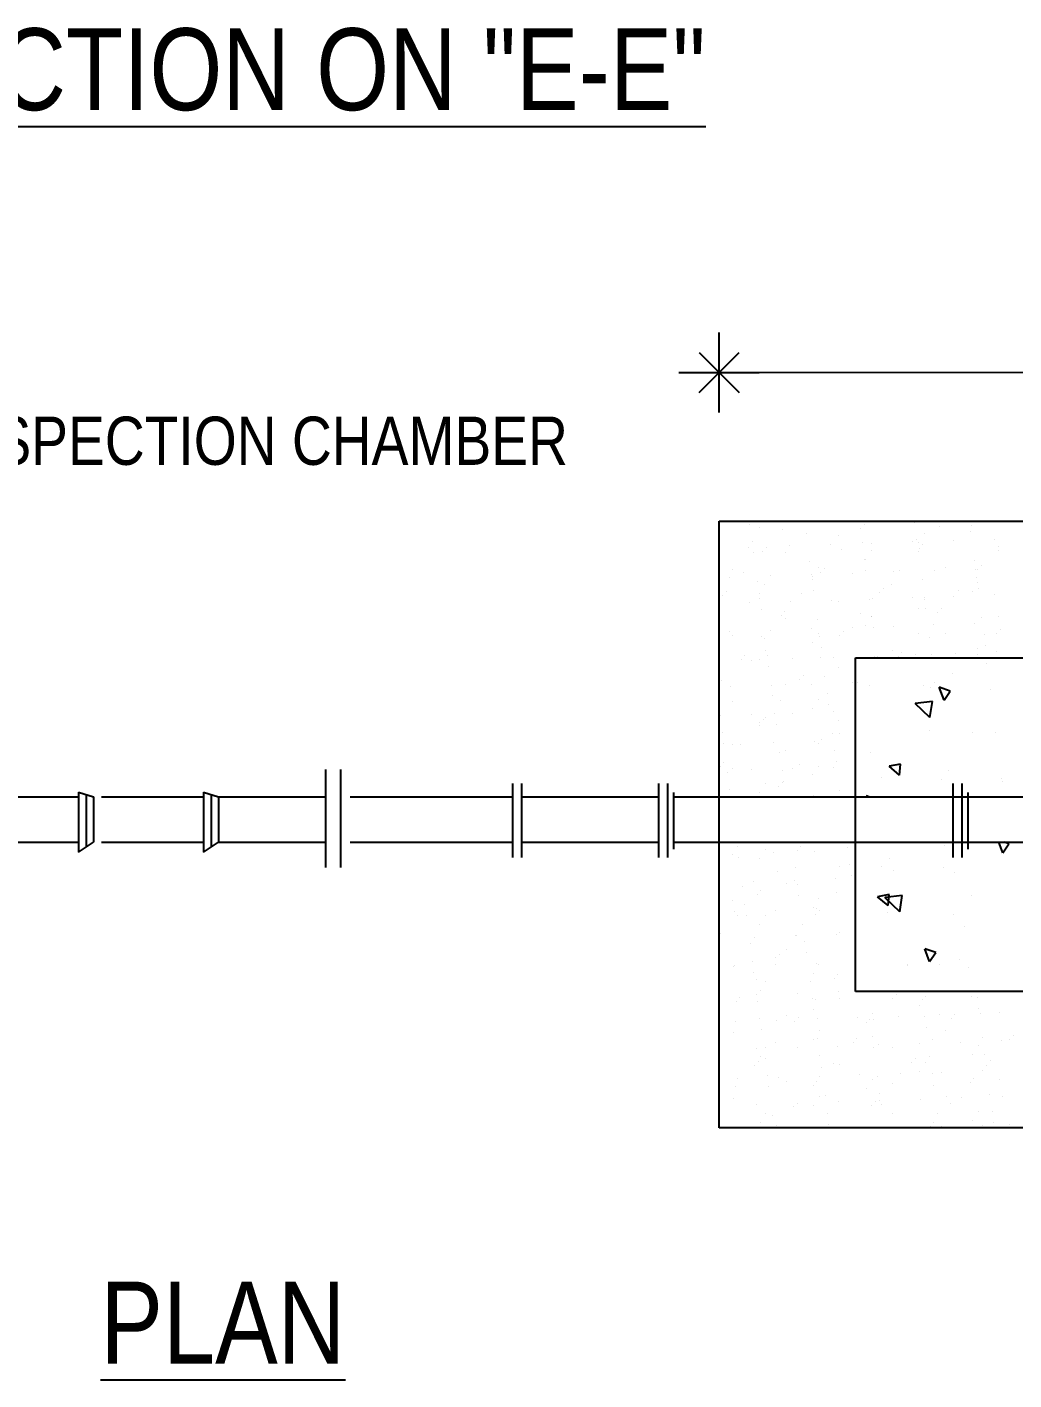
# Model space of a CAD drawing. Header units: metres. Extents: x 516 to 666, y 54 to 108.
# Drawn here: x 602.728 to 604.865, y 90.068 to 92.997 of the extents above; entities that cross this region are included whole.
import ezdxf

# ---------------------------------------------------------------- set-up
doc = ezdxf.new("R2010")
doc.units = ezdxf.units.M
doc.header["$LTSCALE"] = 30
doc.header["$MEASUREMENT"] = 0
doc.layers.get('0').update_dxf_attribs({"linetype": 'CONTINUOUS'})
doc.styles.add('HANDWRITE', font='ARIALN.TTF')

msp = doc.modelspace()

# ---------------------------------------------------------------- linework, layer by layer
for p, q in [((604.2268, 92.1626), (604.2268, 92.3359)), ((604.2268, 92.1655), (604.2268, 92.3328)), ((604.1835, 92.2059), (604.2701, 92.2926)), ((604.1835, 92.2926), (604.2701, 92.2059)), ((604.1397, 92.2492), (607.9406, 92.2524)), ((604.1402, 92.2492), (604.3135, 92.2492)), ((604.2268, 91.9273), (607.7732, 91.9273)), ((604.2268, 90.6138), (604.2268, 91.9273)), ((604.4117, 91.9255), (604.4117, 91.9255)), ((604.65, 91.9239), (604.65, 91.9239)), ((604.2933, 91.9205), (604.2933, 91.9205)), ((604.3134, 91.9133), (604.3134, 91.9133)), ((604.365, 91.9096), (604.365, 91.9096)), ((604.4149, 91.9016), (604.4149, 91.9016)), ((604.4856, 91.8965), (604.4856, 91.8965)), ((604.5336, 91.9113), (604.5336, 91.9113)), ((604.5414, 91.9198), (604.5414, 91.9198)), ((604.6714, 91.901), (604.6714, 91.901)), ((604.7047, 91.9158), (604.7047, 91.9158)), ((604.7715, 91.905), (604.7715, 91.905)), ((604.7741, 91.9187), (604.7741, 91.9187)), ((604.2907, 91.8712), (604.2907, 91.8712)), ((604.2983, 91.8831), (604.2983, 91.8831)), ((604.3284, 91.8696), (604.3284, 91.8696)), ((604.3792, 91.8741), (604.3792, 91.8741)), ((604.4678, 91.877), (604.4678, 91.877)), ((604.4917, 91.8656), (604.4917, 91.8656)), ((604.5365, 91.8815), (604.5365, 91.8815)), ((604.5564, 91.8799), (604.5564, 91.8799)), ((604.645, 91.8828), (604.645, 91.8828)), ((604.6549, 91.8866), (604.6549, 91.8866)), ((604.659, 91.8816), (604.659, 91.8816)), ((604.6603, 91.8674), (604.6603, 91.8674)), ((604.6681, 91.8758), (604.6681, 91.8758)), ((604.7335, 91.8857), (604.7335, 91.8857)), ((604.8221, 91.8886), (604.8221, 91.8886)), ((604.8312, 91.8647), (604.8312, 91.8647)), ((604.8314, 91.8719), (604.8314, 91.8719)), ((604.3014, 91.8592), (604.3014, 91.8592)), ((604.3206, 91.8611), (604.3206, 91.8611)), ((604.3705, 91.8594), (604.3705, 91.8594)), ((604.4231, 91.8392), (604.4231, 91.8392)), ((604.5414, 91.8442), (604.5414, 91.8442)), ((604.5439, 91.8444), (604.5439, 91.8444)), ((604.5563, 91.8638), (604.5563, 91.8638)), ((604.658, 91.8626), (604.658, 91.8626)), ((604.7797, 91.8426), (604.7797, 91.8426)), ((604.2497, 91.8063), (604.2497, 91.8063)), ((604.2554, 91.8222), (604.2554, 91.8222)), ((604.2787, 91.8153), (604.2787, 91.8153)), ((604.3382, 91.8092), (604.3382, 91.8092)), ((604.4268, 91.8121), (604.4268, 91.8121)), ((604.4288, 91.8073), (604.4288, 91.8073)), ((604.4411, 91.8267), (604.4411, 91.8267)), ((604.4473, 91.8171), (604.4473, 91.8171)), ((604.455, 91.8256), (604.455, 91.8256)), ((604.5154, 91.815), (604.5154, 91.815)), ((604.5446, 91.8202), (604.5446, 91.8202)), ((604.604, 91.8179), (604.604, 91.8179)), ((604.6184, 91.8216), (604.6184, 91.8216)), ((604.6925, 91.8208), (604.6925, 91.8208)), ((604.7161, 91.8276), (604.7161, 91.8276)), ((604.7811, 91.8237), (604.7811, 91.8237)), ((604.787, 91.8234), (604.787, 91.8234)), ((604.7948, 91.8319), (604.7948, 91.8319)), ((604.3096, 91.7968), (604.3096, 91.7968)), ((604.326, 91.7896), (604.326, 91.7896)), ((604.428, 91.8018), (604.428, 91.8018)), ((604.4311, 91.7779), (604.4311, 91.7779)), ((604.5817, 91.7816), (604.5817, 91.7816)), ((604.601, 91.7905), (604.601, 91.7905)), ((604.6663, 91.8002), (604.6663, 91.8002)), ((604.7451, 91.7776), (604.7451, 91.7776)), ((604.7846, 91.8052), (604.7846, 91.8052)), ((604.7867, 91.7949), (604.7867, 91.7949)), ((604.7878, 91.7813), (604.7878, 91.7813)), ((604.2343, 91.7669), (604.2343, 91.7669)), ((604.242, 91.7753), (604.242, 91.7753)), ((604.2922, 91.7508), (604.2922, 91.7508)), ((604.3137, 91.7702), (604.3137, 91.7702)), ((604.3145, 91.7594), (604.3145, 91.7594)), ((604.3808, 91.7537), (604.3808, 91.7537)), ((604.4054, 91.7714), (604.4054, 91.7714)), ((604.4693, 91.7566), (604.4693, 91.7566)), ((604.4859, 91.7533), (604.4859, 91.7533)), ((604.5528, 91.7578), (604.5528, 91.7578)), ((604.5579, 91.7595), (604.5579, 91.7595)), ((604.574, 91.7731), (604.574, 91.7731)), ((604.6465, 91.7624), (604.6465, 91.7624)), ((604.6712, 91.7628), (604.6712, 91.7628)), ((604.6716, 91.7578), (604.6716, 91.7578)), ((604.7351, 91.7653), (604.7351, 91.7653)), ((604.7744, 91.7755), (604.7744, 91.7755)), ((604.8237, 91.7682), (604.8237, 91.7682)), ((604.3177, 91.7355), (604.3177, 91.7355)), ((604.3609, 91.7229), (604.3609, 91.7229)), ((604.3687, 91.7314), (604.3687, 91.7314)), ((604.532, 91.7274), (604.532, 91.7274)), ((604.5565, 91.7207), (604.5565, 91.7207)), ((604.5577, 91.7204), (604.5577, 91.7204)), ((604.6593, 91.7384), (604.6593, 91.7384)), ((604.6743, 91.7389), (604.6743, 91.7389)), ((604.7007, 91.7292), (604.7007, 91.7292)), ((604.7084, 91.7376), (604.7084, 91.7376)), ((604.796, 91.7188), (604.796, 91.7188)), ((604.8315, 91.7215), (604.8315, 91.7215)), ((604.2491, 91.6887), (604.2491, 91.6887)), ((604.3377, 91.6916), (604.3377, 91.6916)), ((604.3707, 91.7162), (604.3707, 91.7162)), ((604.4262, 91.6945), (604.4262, 91.6945)), ((604.4394, 91.7154), (604.4394, 91.7154)), ((604.5148, 91.6974), (604.5148, 91.6974)), ((604.5442, 91.7013), (604.5442, 91.7013)), ((604.5609, 91.6965), (604.5609, 91.6965)), ((604.6034, 91.7003), (604.6034, 91.7003)), ((604.692, 91.7032), (604.692, 91.7032)), ((604.7806, 91.7061), (604.7806, 91.7061)), ((604.8351, 91.6937), (604.8351, 91.6937)), ((604.2556, 91.6791), (604.2556, 91.6791)), ((604.319, 91.6771), (604.319, 91.6771)), ((604.3259, 91.673), (604.3259, 91.673)), ((604.429, 91.6642), (604.429, 91.6642)), ((604.4414, 91.6835), (604.4414, 91.6835)), ((604.4443, 91.678), (604.4443, 91.678)), ((604.4876, 91.6789), (604.4876, 91.6789)), ((604.4954, 91.6874), (604.4954, 91.6874)), ((604.6587, 91.6834), (604.6587, 91.6834)), ((604.6825, 91.6764), (604.6825, 91.6764)), ((604.7164, 91.6844), (604.7164, 91.6844)), ((604.8009, 91.6815), (604.8009, 91.6815)), ((604.8273, 91.6852), (604.8273, 91.6852)), ((604.2824, 91.6371), (604.2824, 91.6371)), ((604.3263, 91.6464), (604.3263, 91.6464)), ((604.3308, 91.6357), (604.3308, 91.6357)), ((604.4457, 91.6332), (604.4457, 91.6332)), ((604.4474, 91.6541), (604.4474, 91.6541)), ((604.4738, 91.6325), (604.4738, 91.6325)), ((604.5223, 91.6317), (607.4776, 91.6317)), ((604.5223, 90.9093), (604.5223, 91.6317)), ((604.5624, 91.6354), (604.5624, 91.6354)), ((604.5691, 91.6341), (604.5691, 91.6341)), ((604.6012, 91.6473), (604.6012, 91.6473)), ((604.6143, 91.6349), (604.6143, 91.6349)), ((604.6221, 91.6434), (604.6221, 91.6434)), ((604.651, 91.6383), (604.651, 91.6383)), ((604.6875, 91.6391), (604.6875, 91.6391)), ((604.7396, 91.6412), (604.7396, 91.6412)), ((604.7747, 91.6324), (604.7747, 91.6324)), ((604.7854, 91.6394), (604.7854, 91.6394)), ((604.787, 91.6518), (604.787, 91.6518)), ((604.8041, 91.6575), (604.8041, 91.6575)), ((604.8281, 91.6441), (604.8281, 91.6441)), ((604.2746, 91.6287), (604.2746, 91.6287)), ((604.2967, 91.6267), (604.2967, 91.6267)), ((604.3139, 91.627), (604.3139, 91.627)), ((604.334, 91.6117), (604.334, 91.6117)), ((604.3852, 91.6296), (604.3852, 91.6296)), ((604.4861, 91.6102), (604.4861, 91.6102)), ((604.8049, 91.6182), (604.8049, 91.6182)), ((604.2327, 91.5829), (604.2327, 91.5829)), ((604.3392, 91.5712), (604.3392, 91.5712)), ((604.371, 91.573), (604.371, 91.573)), ((604.4013, 91.5847), (604.4013, 91.5847)), ((604.4091, 91.5932), (604.4091, 91.5932)), ((604.4278, 91.5741), (604.4278, 91.5741)), ((604.4557, 91.5917), (604.4557, 91.5917)), ((604.5164, 91.577), (604.5164, 91.577)), ((604.5267, 91.5776), (604.5267, 91.5776)), ((604.5523, 91.5717), (604.5523, 91.5717)), ((604.6692, 91.5726), (604.6692, 91.5726)), ((604.6934, 91.5775), (604.6934, 91.5775)), ((604.7315, 91.5978), (604.7315, 91.5978)), ((604.2506, 91.5683), (604.2506, 91.5683)), ((604.3422, 91.5493), (604.3422, 91.5493)), ((604.4606, 91.5543), (604.4606, 91.5543)), ((604.6834, 91.5669), (604.6834, 91.5669)), ((604.7141, 91.54), (604.7035, 91.5676)), ((604.7274, 91.5596), (604.7036, 91.5676)), ((604.7141, 91.54), (604.7273, 91.5596)), ((604.8146, 91.5621), (604.8146, 91.5621)), ((604.2559, 91.5359), (604.2559, 91.5359)), ((604.3594, 91.5389), (604.3594, 91.5389)), ((604.4293, 91.521), (604.4293, 91.521)), ((604.4417, 91.5404), (604.4417, 91.5404)), ((604.4637, 91.5304), (604.4637, 91.5304)), ((604.4733, 91.5149), (604.4733, 91.5149)), ((604.6886, 91.5371), (604.6512, 91.5327)), ((604.6832, 91.502), (604.6512, 91.5327)), ((604.6832, 91.502), (604.6886, 91.537)), ((604.2288, 91.5069), (604.2288, 91.5069)), ((604.2961, 91.5091), (604.2961, 91.5091)), ((604.3142, 91.4839), (604.3142, 91.4839)), ((604.315, 91.4905), (604.315, 91.4905)), ((604.3227, 91.4989), (604.3227, 91.4989)), ((604.3265, 91.5033), (604.3265, 91.5033)), ((604.3471, 91.5119), (604.3471, 91.5119)), ((604.3503, 91.488), (604.3503, 91.488)), ((604.3847, 91.512), (604.3847, 91.512)), ((604.4861, 91.495), (604.4861, 91.495)), ((604.2337, 91.4695), (604.2337, 91.4695)), ((604.4494, 91.455), (604.4494, 91.455)), ((604.4719, 91.4679), (604.4719, 91.4679)), ((604.4864, 91.467), (604.4864, 91.467)), ((604.6822, 91.4739), (604.6822, 91.4739)), ((604.7755, 91.4705), (604.7755, 91.4705)), ((604.8246, 91.4689), (604.8246, 91.4689)), ((604.2368, 91.4456), (604.2368, 91.4456)), ((604.2551, 91.4442), (604.2551, 91.4442)), ((604.273, 91.4447), (604.273, 91.4447)), ((604.3437, 91.4471), (604.3437, 91.4471)), ((604.3585, 91.4255), (604.3585, 91.4255)), ((604.3713, 91.4299), (604.3713, 91.4299)), ((604.4323, 91.45), (604.4323, 91.45)), ((604.4416, 91.4465), (604.4416, 91.4465)), ((604.4769, 91.4306), (604.4769, 91.4306)), ((604.5208, 91.4529), (604.5208, 91.4529)), ((604.5555, 91.427), (604.5555, 91.427)), ((604.2286, 91.3962), (604.2286, 91.3962)), ((604.2364, 91.4047), (604.2364, 91.4047)), ((604.3997, 91.4007), (604.3997, 91.4007)), ((604.4419, 91.3972), (604.4419, 91.3972)), ((604.48, 91.4066), (604.48, 91.4066)), ((604.6193, 91.4013), (604.5946, 91.3967)), ((604.6172, 91.3777), (604.5946, 91.3967)), ((604.6172, 91.3777), (604.6193, 91.4013)), ((603.3742, 91.3897), (603.3742, 91.1778)), ((603.4067, 91.3897), (603.4067, 91.1778)), ((604.2451, 91.3832), (604.2451, 91.3832)), ((604.2561, 91.3928), (604.2561, 91.3928)), ((604.2976, 91.3887), (604.2976, 91.3887)), ((604.3634, 91.3882), (604.3634, 91.3882)), ((604.3862, 91.3916), (604.3862, 91.3916)), ((604.4296, 91.3778), (604.4296, 91.3778)), ((604.4748, 91.3945), (604.4748, 91.3945)), ((604.5775, 91.3727), (604.5775, 91.3727)), ((604.7087, 91.3679), (604.7087, 91.3679)), ((604.7226, 91.3875), (604.7226, 91.3875)), ((604.8376, 91.3703), (604.8376, 91.3703)), ((602.8391, 91.3404), (602.8717, 91.3304)), ((602.8391, 91.3404), (602.8391, 91.2105)), ((603.1096, 91.3404), (603.1422, 91.3304)), ((603.1096, 91.3404), (603.1096, 91.2105)), ((603.7792, 91.3595), (603.7792, 91.1994)), ((603.7987, 91.3595), (603.7987, 91.1994)), ((604.0952, 91.3595), (604.0952, 91.1994)), ((604.1147, 91.3595), (604.1147, 91.1994)), ((604.1277, 91.3401), (604.1277, 91.2172)), ((604.25, 91.3458), (604.25, 91.3458)), ((604.3145, 91.3407), (604.3145, 91.3407)), ((604.3268, 91.3601), (604.3268, 91.3601)), ((604.3553, 91.3523), (604.3553, 91.3523)), ((604.3631, 91.3607), (604.3631, 91.3607)), ((604.3666, 91.3642), (604.3666, 91.3642)), ((604.4882, 91.3442), (604.4882, 91.3442)), ((604.7326, 91.3595), (604.7326, 91.1994)), ((604.7328, 91.3477), (604.7328, 91.3477)), ((604.7521, 91.3595), (604.7521, 91.1994)), ((604.765, 91.3401), (604.765, 91.2172)), ((604.8398, 91.3631), (604.8398, 91.3631)), ((602.384, 91.3304), (602.8391, 91.3304)), ((602.8189, 91.3304), (602.8391, 91.3304)), ((602.856, 91.3352), (602.856, 91.2223)), ((602.856, 91.3304), (602.8564, 91.3304)), ((602.8717, 91.3304), (602.8717, 91.2321)), ((602.889, 91.3304), (603.1096, 91.3304)), ((603.0895, 91.3304), (603.1096, 91.3304)), ((603.1266, 91.3352), (603.1266, 91.2223)), ((603.1422, 91.3304), (603.3742, 91.3304)), ((603.1422, 91.3304), (603.1422, 91.2321)), ((603.4275, 91.3304), (603.7792, 91.3304)), ((603.7987, 91.3304), (604.0952, 91.3304)), ((604.1277, 91.3304), (607.3705, 91.3304)), ((604.4317, 91.3324), (604.4317, 91.3324)), ((604.5203, 91.3353), (604.5203, 91.3353)), ((604.5457, 91.3304), (604.5449, 91.3324)), ((604.5509, 91.3304), (604.5449, 91.3324)), ((602.384, 91.2321), (602.8391, 91.2321)), ((602.8189, 91.2321), (602.8391, 91.2321)), ((602.8391, 91.2105), (602.8717, 91.2321)), ((602.856, 91.2321), (602.8564, 91.2321)), ((602.889, 91.2321), (603.1096, 91.2321)), ((603.0895, 91.2321), (603.1096, 91.2321)), ((603.1096, 91.2105), (603.1422, 91.2321)), ((603.1422, 91.2321), (603.3742, 91.2321)), ((603.4275, 91.2321), (603.7792, 91.2321)), ((603.7987, 91.2321), (604.0952, 91.2321)), ((604.1277, 91.2321), (607.356, 91.2321)), ((604.2663, 91.222), (604.2663, 91.222)), ((604.4034, 91.2226), (604.4034, 91.2226)), ((604.5045, 91.2204), (604.5045, 91.2204)), ((604.7149, 91.2251), (604.7149, 91.2251)), ((604.8412, 91.2089), (604.8323, 91.2321)), ((604.8412, 91.2089), (604.8544, 91.2285)), ((604.8545, 91.2285), (604.8438, 91.2321)), ((604.227, 91.2123), (604.227, 91.2123)), ((604.2561, 91.2063), (604.2561, 91.2063)), ((604.2694, 91.1981), (604.2694, 91.1981)), ((604.3147, 91.1975), (604.3147, 91.1975)), ((604.3271, 91.2169), (604.3271, 91.2169)), ((604.3446, 91.2091), (604.3446, 91.2091)), ((604.3956, 91.2141), (604.3956, 91.2141)), ((604.4332, 91.212), (604.4332, 91.212)), ((604.5218, 91.2149), (604.5218, 91.2149)), ((604.5949, 91.1972), (604.5949, 91.1972)), ((604.3537, 91.1683), (604.3537, 91.1683)), ((604.3911, 91.1781), (604.3911, 91.1781)), ((604.4869, 91.1807), (604.4869, 91.1807)), ((604.5095, 91.1831), (604.5095, 91.1831)), ((604.5223, 91.1701), (604.5223, 91.1701)), ((604.5792, 91.1795), (604.5792, 91.1795)), ((604.6052, 91.1704), (604.6052, 91.1704)), ((604.7137, 91.1771), (604.7137, 91.1771)), ((604.7364, 91.1656), (604.7364, 91.1656)), ((604.2776, 91.1357), (604.2776, 91.1357)), ((604.3015, 91.147), (604.3015, 91.147)), ((604.3718, 91.1436), (604.3718, 91.1436)), ((604.3901, 91.1499), (604.3901, 91.1499)), ((604.396, 91.1407), (604.396, 91.1407)), ((604.4787, 91.1528), (604.4787, 91.1528)), ((604.5126, 91.1591), (604.5126, 91.1591)), ((604.2567, 91.1064), (604.2567, 91.1064)), ((604.3093, 91.1199), (604.3093, 91.1199)), ((604.3171, 91.1283), (604.3171, 91.1283)), ((604.3992, 91.1167), (604.3992, 91.1167)), ((604.4424, 91.1109), (604.4424, 91.1109)), ((604.4804, 91.1244), (604.4804, 91.1244)), ((604.5946, 91.1187), (604.5699, 91.1141)), ((604.5925, 91.0951), (604.5699, 91.1141)), ((604.6179, 91.0815), (604.5859, 91.1122)), ((604.6234, 91.1165), (604.586, 91.1122)), ((604.5925, 91.0951), (604.5946, 91.1186)), ((604.6179, 91.0815), (604.6234, 91.1165)), ((604.7723, 91.1179), (604.7723, 91.1179)), ((604.2605, 91.0821), (604.2605, 91.0821)), ((604.2674, 91.0741), (604.2674, 91.0741)), ((604.2826, 91.0983), (604.2826, 91.0983)), ((604.2857, 91.0744), (604.2857, 91.0744)), ((604.3273, 91.0738), (604.3273, 91.0738)), ((604.3491, 91.085), (604.3491, 91.085)), ((604.4301, 91.0915), (604.4301, 91.0915)), ((604.436, 91.0759), (604.436, 91.0759)), ((604.4377, 91.0879), (604.4377, 91.0879)), ((604.4438, 91.0844), (604.4438, 91.0844)), ((604.5208, 91.0967), (604.5208, 91.0967)), ((604.5921, 91.0809), (604.5921, 91.0809)), ((604.7346, 91.0758), (604.7346, 91.0758)), ((604.315, 91.0544), (604.315, 91.0544)), ((604.4074, 91.0543), (604.4074, 91.0543)), ((604.7578, 91.0499), (604.7578, 91.0499)), ((604.2307, 91.0341), (604.2307, 91.0341)), ((604.3031, 91.0267), (604.3031, 91.0267)), ((604.3917, 91.0295), (604.3917, 91.0295)), ((604.3941, 91.0301), (604.3941, 91.0301)), ((604.4123, 91.0169), (604.4123, 91.0169)), ((604.4802, 91.0324), (604.4802, 91.0324)), ((604.4872, 91.0375), (604.4872, 91.0375)), ((604.2939, 91.0119), (604.2939, 91.0119)), ((604.3574, 90.9901), (604.3574, 90.9901)), ((604.372, 91.0004), (604.372, 91.0004)), ((604.4154, 90.993), (604.4154, 90.993)), ((604.5208, 90.9862), (604.5208, 90.9862)), ((604.6826, 90.9737), (604.672, 91.0013)), ((604.6958, 90.9933), (604.672, 91.0013)), ((604.6826, 90.9737), (604.6958, 90.9933)), ((604.2569, 90.9633), (604.2569, 90.9633)), ((604.26, 90.9645), (604.26, 90.9645)), ((604.2988, 90.9745), (604.2988, 90.9745)), ((604.3486, 90.9674), (604.3486, 90.9674)), ((604.3497, 90.9817), (604.3497, 90.9817)), ((604.4371, 90.9703), (604.4371, 90.9703)), ((604.4427, 90.9677), (604.4427, 90.9677)), ((604.6344, 90.9674), (604.6344, 90.9674)), ((604.6348, 90.9657), (604.6348, 90.9657)), ((604.7048, 90.9668), (604.7048, 90.9668)), ((604.7476, 90.9772), (604.7476, 90.9772)), ((604.766, 90.9609), (604.766, 90.9609)), ((604.302, 90.9506), (604.302, 90.9506)), ((604.3077, 90.9359), (604.3077, 90.9359)), ((604.3276, 90.9306), (604.3276, 90.9306)), ((604.4237, 90.9306), (604.4237, 90.9306)), ((604.4303, 90.9483), (604.4303, 90.9483)), ((604.4763, 90.9377), (604.4763, 90.9377)), ((604.4841, 90.9462), (604.4841, 90.9462)), ((604.3076, 90.9025), (604.3076, 90.9025)), ((604.3152, 90.9112), (604.3152, 90.9112)), ((604.3961, 90.9054), (604.3961, 90.9054)), ((604.4847, 90.9083), (604.4847, 90.9083)), ((607.4776, 90.9093), (604.5223, 90.9093)), ((604.6108, 90.9022), (604.6108, 90.9022)), ((604.6732, 90.8988), (604.6732, 90.8988)), ((604.7741, 90.8982), (604.7741, 90.8982)), ((604.2633, 90.8874), (604.2633, 90.8874)), ((604.2711, 90.8959), (604.2711, 90.8959)), ((604.3102, 90.8882), (604.3102, 90.8882)), ((604.4286, 90.8932), (604.4286, 90.8932)), ((604.4317, 90.8693), (604.4317, 90.8693)), ((604.4344, 90.8919), (604.4344, 90.8919)), ((604.4874, 90.8944), (604.4874, 90.8944)), ((604.603, 90.8937), (604.603, 90.8937)), ((604.6608, 90.8794), (604.6608, 90.8794)), ((604.6668, 90.8916), (604.6668, 90.8916)), ((604.7852, 90.8966), (604.7852, 90.8966)), ((604.7884, 90.8727), (604.7884, 90.8727)), ((604.2615, 90.8442), (604.2615, 90.8442)), ((604.3151, 90.8508), (604.3151, 90.8508)), ((604.3501, 90.8471), (604.3501, 90.8471)), ((604.3723, 90.8572), (604.3723, 90.8572)), ((604.39, 90.8435), (604.39, 90.8435)), ((604.3978, 90.8519), (604.3978, 90.8519)), ((604.4387, 90.8499), (604.4387, 90.8499)), ((604.5272, 90.8528), (604.5272, 90.8528)), ((604.5457, 90.8423), (604.5457, 90.8423)), ((604.5534, 90.8492), (604.5534, 90.8492)), ((604.5581, 90.8617), (604.5581, 90.8617)), ((604.5611, 90.848), (604.5611, 90.848)), ((604.6158, 90.8557), (604.6158, 90.8557)), ((604.6718, 90.8542), (604.6718, 90.8542)), ((604.7044, 90.8586), (604.7044, 90.8586)), ((604.7297, 90.8497), (604.7297, 90.8497)), ((604.7375, 90.8582), (604.7375, 90.8582)), ((604.793, 90.8615), (604.793, 90.8615)), ((604.833, 90.8626), (604.833, 90.8626)), ((604.2572, 90.8201), (604.2572, 90.8201)), ((604.3183, 90.8269), (604.3183, 90.8269)), ((604.443, 90.8246), (604.443, 90.8246)), ((604.5583, 90.8118), (604.5583, 90.8118)), ((604.6749, 90.8303), (604.6749, 90.8303)), ((604.7179, 90.8255), (604.7179, 90.8255)), ((604.7966, 90.8102), (604.7966, 90.8102)), ((604.8642, 90.8143), (604.8642, 90.8143)), ((604.307, 90.7849), (604.307, 90.7849)), ((604.3278, 90.7874), (604.3278, 90.7874)), ((604.3481, 90.7977), (604.3481, 90.7977)), ((604.3956, 90.7878), (604.3956, 90.7878)), ((604.4306, 90.8052), (604.4306, 90.8052)), ((604.44, 90.8068), (604.44, 90.8068)), ((604.4841, 90.7907), (604.4841, 90.7907)), ((604.5167, 90.7995), (604.5167, 90.7995)), ((604.5245, 90.808), (604.5245, 90.808)), ((604.5615, 90.7879), (604.5615, 90.7879)), ((604.5727, 90.7936), (604.5727, 90.7936)), ((604.6028, 90.7883), (604.6028, 90.7883)), ((604.6613, 90.7965), (604.6613, 90.7965)), ((604.6878, 90.804), (604.6878, 90.804)), ((604.7499, 90.7994), (604.7499, 90.7994)), ((604.7886, 90.7928), (604.7886, 90.7928)), ((604.8385, 90.8023), (604.8385, 90.8023)), ((604.8564, 90.8058), (604.8564, 90.8058)), ((604.3114, 90.7577), (604.3114, 90.7577)), ((604.3155, 90.7681), (604.3155, 90.7681)), ((604.3265, 90.7644), (604.3265, 90.7644)), ((604.4449, 90.7694), (604.4449, 90.7694)), ((604.4748, 90.7537), (604.4748, 90.7537)), ((604.4877, 90.7512), (604.4877, 90.7512)), ((604.6434, 90.7555), (604.6434, 90.7555)), ((604.6511, 90.764), (604.6511, 90.764)), ((604.6735, 90.7557), (604.6735, 90.7557)), ((604.6831, 90.7678), (604.6831, 90.7678)), ((604.7762, 90.7734), (604.7762, 90.7734)), ((604.8015, 90.7729), (604.8015, 90.7729)), ((604.8145, 90.76), (604.8145, 90.76)), ((604.3037, 90.7492), (604.3037, 90.7492)), ((604.3314, 90.7271), (604.3314, 90.7271)), ((604.3546, 90.7229), (604.3546, 90.7229)), ((604.4431, 90.7258), (604.4431, 90.7258)), ((604.448, 90.7455), (604.448, 90.7455)), ((604.5317, 90.7287), (604.5317, 90.7287)), ((604.5697, 90.7255), (604.5697, 90.7255)), ((604.6203, 90.7316), (604.6203, 90.7316)), ((604.6611, 90.7363), (604.6611, 90.7363)), ((604.6881, 90.7305), (604.6881, 90.7305)), ((604.7089, 90.7345), (604.7089, 90.7345)), ((604.7975, 90.7374), (604.7975, 90.7374)), ((604.8047, 90.7489), (604.8047, 90.7489)), ((604.2617, 90.7035), (604.2617, 90.7035)), ((604.266, 90.72), (604.266, 90.72)), ((604.3346, 90.7031), (604.3346, 90.7031)), ((604.3726, 90.7141), (604.3726, 90.7141)), ((604.4304, 90.7053), (604.4304, 90.7053)), ((604.4381, 90.7137), (604.4381, 90.7137)), ((604.546, 90.6992), (604.546, 90.6992)), ((604.5583, 90.7185), (604.5583, 90.7185)), ((604.6015, 90.7098), (604.6015, 90.7098)), ((604.6912, 90.7065), (604.6912, 90.7065)), ((604.7701, 90.7116), (604.7701, 90.7116)), ((604.7778, 90.72), (604.7778, 90.72)), ((604.8333, 90.7194), (604.8333, 90.7194)), ((604.2574, 90.6769), (604.2574, 90.6769)), ((604.3085, 90.6646), (604.3085, 90.6646)), ((604.3971, 90.6675), (604.3971, 90.6675)), ((604.4432, 90.6814), (604.4432, 90.6814)), ((604.4562, 90.6831), (604.4562, 90.6831)), ((604.4857, 90.6703), (604.4857, 90.6703)), ((604.5648, 90.6698), (604.5648, 90.6698)), ((604.5743, 90.6732), (604.5743, 90.6732)), ((604.5746, 90.6881), (604.5746, 90.6881)), ((604.5778, 90.6642), (604.5778, 90.6642)), ((604.6628, 90.6761), (604.6628, 90.6761)), ((604.7182, 90.6823), (604.7182, 90.6823)), ((604.7281, 90.6658), (604.7281, 90.6658)), ((604.7514, 90.679), (604.7514, 90.679)), ((604.8129, 90.6865), (604.8129, 90.6865)), ((604.84, 90.6819), (604.84, 90.6819)), ((604.3281, 90.6443), (604.3281, 90.6443)), ((604.3428, 90.6407), (604.3428, 90.6407)), ((604.3884, 90.6595), (604.3884, 90.6595)), ((604.4309, 90.662), (604.4309, 90.662)), ((604.4612, 90.6457), (604.4612, 90.6457)), ((604.557, 90.6613), (604.557, 90.6613)), ((604.6031, 90.6452), (604.6031, 90.6452)), ((604.6994, 90.6441), (604.6994, 90.6441)), ((604.7888, 90.6496), (604.7888, 90.6496)), ((604.8178, 90.6491), (604.8178, 90.6491)), ((607.7732, 90.6138), (604.2268, 90.6138)), ((604.3158, 90.6249), (604.3158, 90.6249)), ((604.3518, 90.6195), (604.3518, 90.6195)), ((604.4643, 90.6218), (604.4643, 90.6218)), ((604.5151, 90.6155), (604.5151, 90.6155)), ((604.6197, 90.614), (604.6197, 90.614)), ((604.6837, 90.6173), (604.6837, 90.6173)), ((604.6915, 90.6258), (604.6915, 90.6258)), ((604.7083, 90.6169), (604.7083, 90.6169)), ((604.7765, 90.6302), (604.7765, 90.6302)), ((604.7969, 90.6198), (604.7969, 90.6198)), ((604.8209, 90.6252), (604.8209, 90.6252)), ((604.8548, 90.6218), (604.8548, 90.6218))]:
    msp.add_line(p, q)

# ---------------------------------------------------------------- texts
at = {"style": 'HANDWRITE'}
for s, height, p in [('%%USECTION ON "E-E"', 0.177317, (602.3946, 92.8173)), ('INSPECTION CHAMBER', 0.104408, (602.5373, 92.0493)), ('%%UPLAN', 0.17732, (602.8867, 90.1034))]:
    msp.add_text(s, height=height, dxfattribs=at).set_placement(p)

doc.saveas('drawing.dxf')
